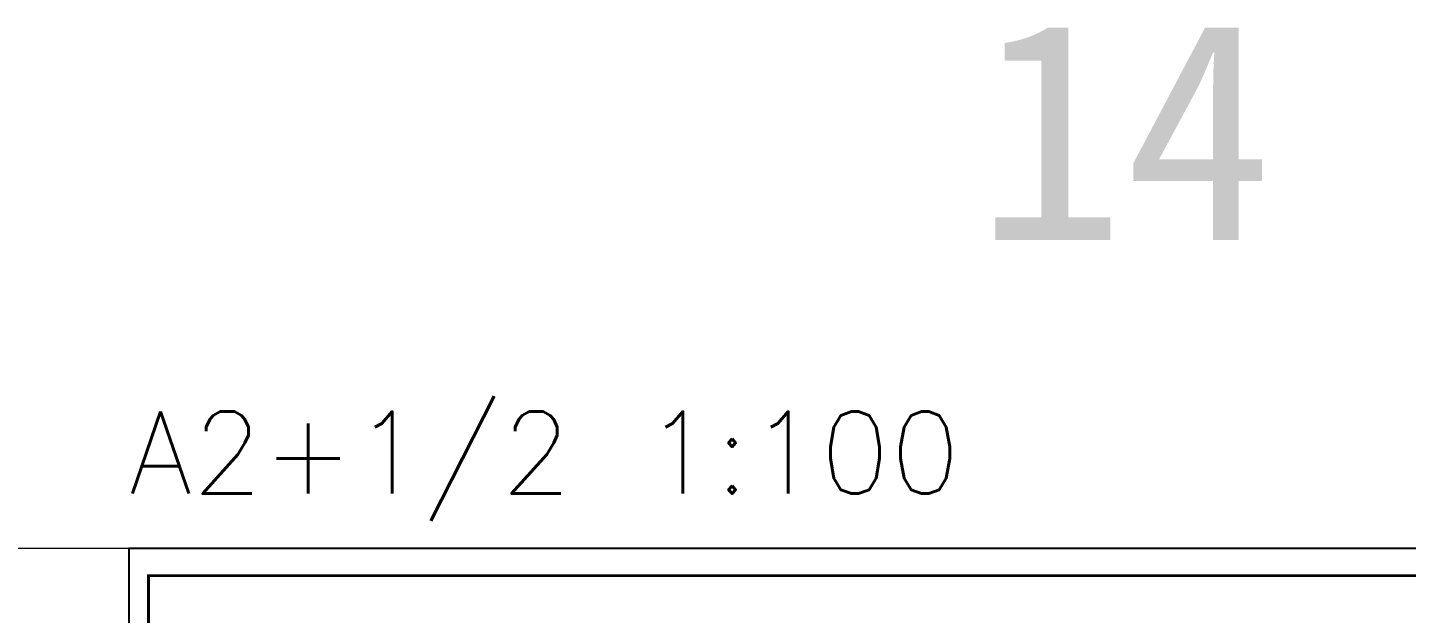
# Model space of a CAD drawing. Extents: x -3102990 to -851544, y -5293060 to -2540151.
# Drawn here: x -1362547 to -1312042, y -2633283 to -2611854 of the extents above; entities that cross this region are included whole.
import ezdxf

# ---------------------------------------------------------------- set-up
doc = ezdxf.new("R2010")
doc.units = 0
doc.header["$LTSCALE"] = 1000
doc.layers.get('0').update_dxf_attribs({"linetype": 'CONTINUOUS'})
doc.layers.add('BEAM_CON', color=4, linetype='CONTINUOUS')
doc.layers.add('PUB_TITLE', color=4, linetype='CONTINUOUS')
doc.layers.add('yichutu', color=7, linetype='CONTINUOUS', true_color=0xffffff, plot=False)
doc.styles.add('HZTXT', font='txt.shx', dxfattribs={"width": 0.7, "height": 300, "bigfont": 'hztxt.shx'})
doc.styles.add('STYLE1', font='simhei.ttf', dxfattribs={"width": 0.8})

# ---------------------------------------------------------------- blocks, each defined once
blk = doc.blocks.new('A$C18BE6784')
at = {"layer": 'PUB_TITLE'}
blk.add_lwpolyline([(0, 0), (0, 42000), (89100, 42000), (89100, 0)], close=True, dxfattribs=at)
at = {"layer": 'PUB_TITLE', "const_width": 100}
blk.add_lwpolyline([(88100, 1000), (88100, 41000), (713, 41000), (713, 1000), (88100, 1000)], dxfattribs=at)
blk = doc.blocks.new('yct-891-420-89100-42000-100-2004.0')
at = {"layer": 'yichutu', "color": 7, "true_color": 0xffffff}
blk.add_lwpolyline([(0, 0), (0, 42000), (89100, 42000), (89100, 0)], close=True, dxfattribs=at)
at = {"layer": 'yichutu', "color": 7, "true_color": 0xffffff, "style": 'HZTXT'}
blk.add_text('A2+1/2 1:100', height=3000, dxfattribs=at).set_placement((0, 44000))

msp = doc.modelspace()

# ---------------------------------------------------------------- linework, layer by layer
at = {"layer": 'BEAM_CON', "lineweight": 5, "ltscale": 1.5}
msp.add_lwpolyline([(-1366263.94, -2630902.4), (-1358829.96, -2630902.4), (-1358829.96, -2635920.73), (-1366263.94, -2635920.73)], close=True, dxfattribs=at)

# ---------------------------------------------------------------- block references
at = {"ltscale": 1.5}
msp.add_blockref('A$C18BE6784', (-1358829.95, -2672902.4), dxfattribs=at)
at = {"layer": 'yichutu'}
msp.add_blockref('yct-891-420-89100-42000-100-2004.0', (-1358829.96, -2672902.4), dxfattribs=at)

# ---------------------------------------------------------------- texts
at = {"color": 3, "style": 'STYLE1'}
msp.add_text('14', height=8000, dxfattribs=at).set_placement((-1327807.97, -2619625.18))

doc.saveas('drawing.dxf')
